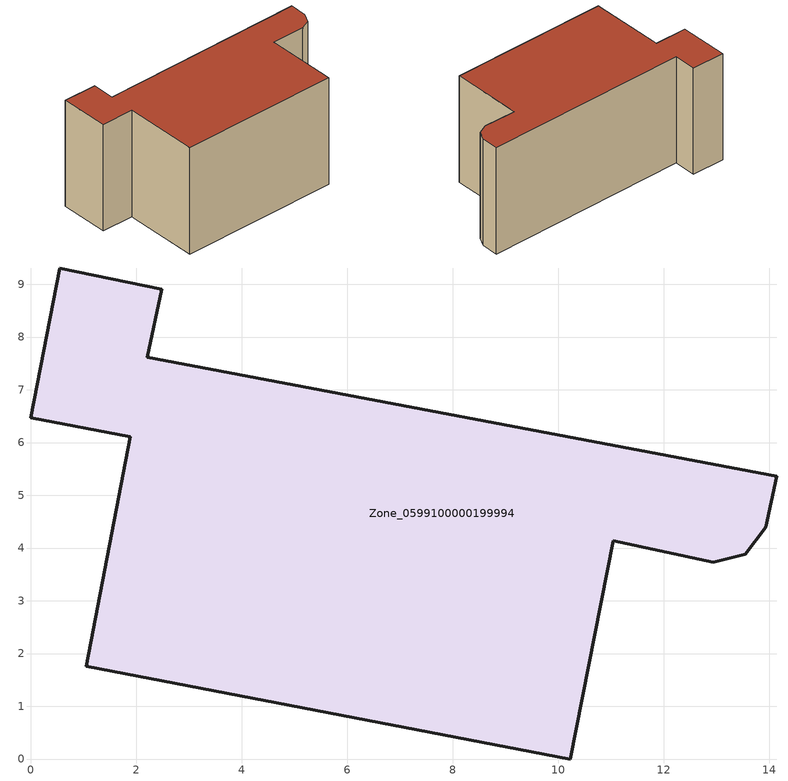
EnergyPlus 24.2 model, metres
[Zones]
Zone_0599100000199994
 floor ground (C_G): 13.54,3.88 12.94,3.73 11.04,4.14 10.23,0 1.05,1.76 1.88,6.11 0,6.47 0.55,9.31 2.48,8.91 2.21,7.62 14.14,5.36 13.93,4.39 z0
 wall outside (C_F): 0.55,9.31 0,6.47 1.88,6.11 1.05,1.76 10.23,0 11.04,4.14 12.94,3.73 13.54,3.88 13.93,4.39 14.14,5.36 2.21,7.62 2.48,8.91 0.55,9.31 z0:6.51
 roof outside (C_R): 14.14,5.36 2.21,7.62 2.48,8.91 0.55,9.31 0,6.47 1.88,6.11 1.05,1.76 10.23,0 11.04,4.14 12.94,3.73 13.54,3.88 13.93,4.39 z6.51
[BUILDING]
Pand.0599100000199994: North Axis=0; Terrain=City; Loads Convergence Tolerance Value=0.04; Temperature Convergence Tolerance Value=0.4; Solar Distribution=FullExterior; Maximum Number of Warmup Days=25; Minimum Number of Warmup Days=1
[Site:Location]
Rotterdam.The.Hague.AP_ZH_NLD Design_Conditions: Latitude=51.96; Longitude=4.45; Time Zone=1; Elevation=-4.5
[SITE:GROUNDTEMPERATURE:BUILDINGSURFACE]
18, 18, 18, 18, 18, 18, 18, 18, 18, 18, 18, 18
[MATERIAL] Thermal Absorptance=0.9; Solar Absorptance=0.7; Visible Absorptance=0.7
Name | Roughness | Thickness | Conductivity | Density | Specific Heat
G.TI.1975-1991 | MediumSmooth | 0.15 | 0.288461 | 540 | 1210
F.TI.1975-1991 | Rough | 0.3 | 0.230769 | 1920 | 840
R.TI.1975-1991 | MediumRough | 0.2 | 0.153846 | 1500 | 1000
[CONSTRUCTION]
C_G: G.TI.1975-1991
C_F: F.TI.1975-1991
C_R: R.TI.1975-1991
[ZONE]
Zone_0599100000199994: Type=1; Multiplier=1; Ceiling Height=Autocalculate; Volume=Autocalculate; Floor Area=autocalculate; Part of Total Floor Area=Yes
[ZONEINFILTRATION:DESIGNFLOWRATE]
Infil_Zone_0599100000199994: Zone or ZoneList or Space or SpaceList=Zone_0599100000199994; Schedule=AlwaysOn; Design Flow Rate Calculation Method=Flow/Area; Flow Rate per Floor Area=0.003; Constant Term Coefficient=1; Temperature Term Coefficient=0; Velocity Term Coefficient=0; Velocity Squared Term Coefficient=0
[HVACTEMPLATE:ZONE:IDEALLOADSAIRSYSTEM]
Zone_0599100000199994: Maximum Heating Supply Air Temperature=50; Minimum Cooling Supply Air Temperature=13; Maximum Heating Supply Air Humidity Ratio=0.0156; Minimum Cooling Supply Air Humidity Ratio=0.0077; Heating Limit=NoLimit; Cooling Limit=NoLimit; Dehumidification Control Type=ConstantSensibleHeatRatio; Cooling Sensible Heat Ratio=0.7; Dehumidification Setpoint=60; Humidification Control Type=None; Humidification Setpoint=30; Outdoor Air Method=None; Outdoor Air Flow Rate per Person=0.00944; Outdoor Air Flow Rate per Zone Floor Area=0; Outdoor Air Flow Rate per Zone=0; Demand Controlled Ventilation Type=None; Outdoor Air Economizer Type=NoEconomizer; Heat Recovery Type=None; Sensible Heat Recovery Effectiveness=0.7; Latent Heat Recovery Effectiveness=0.65
[ZONECONTROL:THERMOSTAT]
ThermostatControl_Zone_0599100000199994: Zone or ZoneList=Zone_0599100000199994; Control Type Schedule=DualSetpointControlType; Control 1=Thermostat_Zone_0599100000199994; Temperature Difference Between Cutout And Setpoint=0
[THERMOSTATSETPOINT:DUALSETPOINT]
Thermostat_Zone_0599100000199994: Heating Setpoint Temperature Schedule=HeatingSetpoint_Zone_0599100000199994; Cooling Setpoint Temperature Schedule=CoolingSetpoint_Zone_0599100000199994
[SCHEDULE:COMPACT]
HeatingSetpoint_Zone_0599100000199994: Through: 12/31, For: AllDays, Until: 24:00, 21
CoolingSetpoint_Zone_0599100000199994: Through: 12/31, For: AllDays, Until: 24:00, 24
DualSetpointControlType: Through: 12/31, For: AllDays, Until: 24:00, 4
AlwaysOn: Through: 12/31, For: AllDays, Until: 24:00, 1
